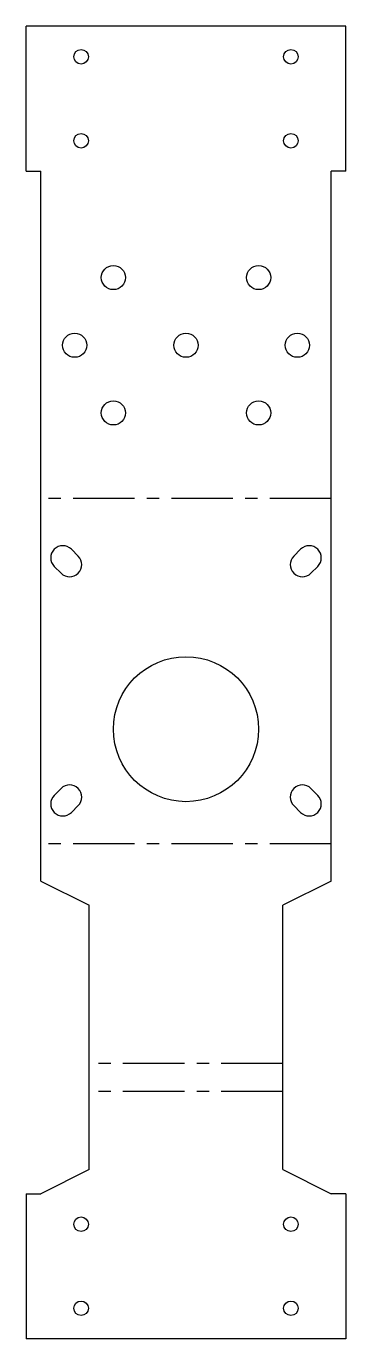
# Model space of a CAD drawing. Header units: millimetres. Extents: x -3 to 63, y -176 to 95.
import ezdxf

# ---------------------------------------------------------------- set-up
doc = ezdxf.new("R2010")
doc.units = ezdxf.units.MM
doc.linetypes.add('CENTERX2', pattern=[20.32, 12.7, -2.54, 2.54, -2.54])

msp = doc.modelspace()

# ---------------------------------------------------------------- linework, layer by layer
at = {"color": 7, "linetype": 'Continuous', "lineweight": 25}
for p, q in [((-3, 65.44), (-3, 95.44)), ((63, 95.44), (-3, 95.44)), ((63, 65.44), (63, 95.44)), ((-3, 65.44), (0, 65.44)), ((0, -81.44), (0, 65.44)), ((63, 65.44), (60, 65.44)), ((60, -81.44), (60, 65.44)), ((6.31, -12.78), (7.72, -14.19)), ((53.69, -12.78), (52.28, -14.19)), ((2.78, -16.31), (4.19, -17.72)), ((57.22, -16.31), (55.81, -17.72)), ((2.78, -63.69), (4.19, -62.28)), ((57.22, -63.69), (55.81, -62.28)), ((6.31, -67.22), (7.72, -65.81)), ((53.69, -67.22), (52.28, -65.81)), ((0, -81.44), (10, -86.44)), ((60, -81.44), (50, -86.44)), ((10, -141.12), (10, -86.44)), ((50, -141.12), (50, -86.44)), ((10, -141.12), (0, -146.12)), ((50, -141.12), (60, -146.12)), ((-3, -146.12), (-3, -176.12)), ((-3, -146.12), (0, -146.12)), ((63, -146.12), (60, -146.12)), ((63, -146.12), (63, -176.12)), ((63, -176.12), (-3, -176.12))]:
    msp.add_line(p, q, dxfattribs=at)
at = {"color": 7, "linetype": 'CENTERX2'}
for p, q in [((60, -2.28), (0, -2.28)), ((60, -73.72), (0, -73.72)), ((50, -119.16), (10, -119.16)), ((50, -125), (10, -125))]:
    msp.add_line(p, q, dxfattribs=at)
at = {"color": 7, "linetype": 'Continuous', "lineweight": 25}
for centre, radius in [((8.33, 89.13), 1.5), ((51.67, 89.13), 1.5), ((8.33, 71.75), 1.5), ((51.67, 71.75), 1.5), ((15, 43.44), 2.5), ((45, 43.44), 2.5), ((7, 29.44), 2.5), ((30, 29.44), 2.5), ((53, 29.44), 2.5), ((15, 15.44), 2.5), ((45, 15.44), 2.5), ((30, -50), 15), ((8.33, -152.43), 1.5), ((51.67, -152.43), 1.5), ((8.33, -169.82), 1.5), ((51.67, -169.82), 1.5)]:
    msp.add_circle(centre, radius, dxfattribs=at)
for centre, start, end in [((4.54, -14.54), 45, 225), ((55.46, -14.54), 315, 135), ((5.96, -15.96), 225, 45), ((54.04, -15.96), 135, 315), ((5.96, -64.04), 315, 135), ((54.04, -64.04), 45, 225), ((4.54, -65.46), 135, 315), ((55.46, -65.46), 225, 45)]:
    msp.add_arc(centre, 2.5, start, end, dxfattribs=at)

doc.saveas('drawing.dxf')
